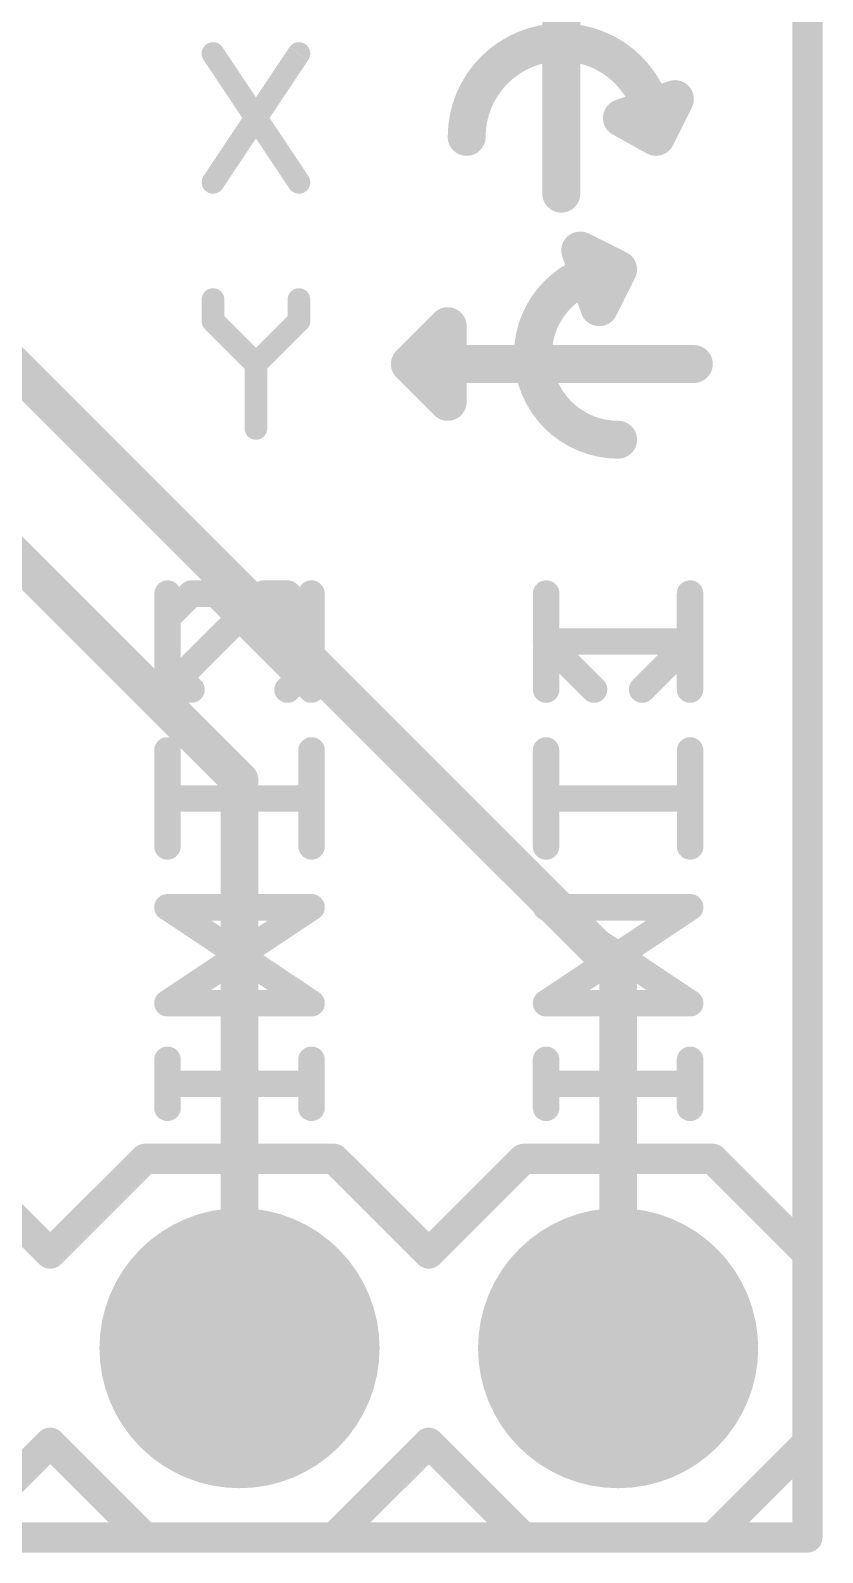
# Model space of a CAD drawing. Extents: x -4.1 to 20.4, y -10.7 to 16.6.
# Drawn here: x 15.11 to 20.42, y -0.1 to 10.11 of the extents above; entities that cross this region are included whole.
import ezdxf

# ---------------------------------------------------------------- set-up
doc = ezdxf.new("R2010")
doc.units = 0
for name, color, linetype in [('1', 12, 'CONTINUOUS'), ('16', 132, 'CONTINUOUS'), ('17', 110, 'CONTINUOUS'), ('20', 53, 'CONTINUOUS'), ('21', 41, 'CONTINUOUS'), ('22', 40, 'CONTINUOUS'), ('51', 53, 'CONTINUOUS')]:
    doc.layers.add(name, color=color, linetype=linetype)

# ---------------------------------------------------------------- blocks, each defined once
blk = doc.blocks.new('RECT')
blk.add_solid([(-0.5, -0.5), (0.5, -0.5), (-0.5, 0.5), (0.5, 0.5)])
blk = doc.blocks.new('ROUNDP')
at = {"const_width": 0.5}
blk.add_lwpolyline([(0, -0.25, 1), (0, 0.25, 1), (0, -0.25)], format="xyb", dxfattribs=at)

msp = doc.modelspace()

# ---------------------------------------------------------------- linework, layer by layer
at = {"layer": '1'}
for points, const_width in [([(20.32, 0), (20.32, 16.51)], 0.2032), ([(19.05, 3.81), (13.645, 9.215)], 0.254), ([(16.51, 5.08), (13.025, 8.565)], 0.254), ([(16.51, 1.27), (16.51, 5.08)], 0.254), ([(19.05, 1.27), (19.05, 3.81)], 0.254), ([(0, 0), (20.32, 0)], 0.2032)]:
    msp.add_lwpolyline(points, dxfattribs=dict(at, const_width=const_width))
for points, const_width in [([(16.5735, 5.08, 1), (16.4465, 5.08)], 0.127), ([(16.4651, 5.0351, 1), (16.5549, 5.1249)], 0.127), ([(19.1135, 3.81, 1), (18.9865, 3.81)], 0.127), ([(19.0051, 3.7651, 1), (19.0949, 3.8549)], 0.127), ([(16.4465, 1.27, 1), (16.5735, 1.27)], 0.127), ([(18.9865, 1.27, 1), (19.1135, 1.27)], 0.127), ([(20.2692, 0, 1), (20.3708, 0)], 0.1016), ([(20.32, -0.0508, 1), (20.32, 0.0508)], 0.1016)]:
    msp.add_lwpolyline(points, format="xyb", dxfattribs=dict(at, const_width=const_width))
at = {"layer": '16', "const_width": 0.2032}
for points in [[(20.32, 0), (20.32, 16.51)], [(0, 0), (20.32, 0)]]:
    msp.add_lwpolyline(points, dxfattribs=at)
at = {"layer": '16', "const_width": 0.1016}
for points in [[(20.2692, 0, 1), (20.3708, 0)], [(20.32, -0.0508, 1), (20.32, 0.0508)]]:
    msp.add_lwpolyline(points, format="xyb", dxfattribs=at)
at = {"layer": '20', "const_width": 0.2032}
for points in [[(20.32, 16.51), (20.32, 0)], [(20.32, 0), (0, 0)]]:
    msp.add_lwpolyline(points, dxfattribs=at)
at = {"layer": '20', "const_width": 0.1016}
for points in [[(20.2692, 0, 1), (20.3708, 0)], [(20.32, -0.0508, 1), (20.32, 0.0508)]]:
    msp.add_lwpolyline(points, format="xyb", dxfattribs=at)
at = {"layer": '21'}
for points, const_width in [([(18.669, 10.795), (18.669, 9.017)], 0.254), ([(16.3322, 9.9575), (16.9084, 9.0932)], 0.1524), ([(16.9084, 9.9575), (16.3322, 9.0932)], 0.1524), ([(19.0754, 9.525), (19.431, 9.652)], 0.254), ([(19.304, 9.398), (19.431, 9.652)], 0.254), ([(19.304, 9.398), (19.0754, 9.525)], 0.254), ([(19.05, 8.509), (18.796, 8.636)], 0.254), ([(18.796, 8.636), (18.923, 8.255)], 0.254), ([(19.05, 8.509), (18.923, 8.255)], 0.254), ([(16.3322, 8.3065), (16.3322, 8.1625)], 0.1524), ([(16.9084, 8.1625), (16.9084, 8.3065)], 0.1524), ([(16.3322, 8.1625), (16.6203, 7.8744)], 0.1524), ([(16.6203, 7.8744), (16.9084, 8.1625)], 0.1524), ([(17.653, 7.874), (17.907, 8.128)], 0.254), ([(17.907, 8.128), (17.907, 7.62)], 0.254), ([(17.653, 7.874), (19.558, 7.874)], 0.254), ([(17.653, 7.874), (17.907, 7.62)], 0.254), ([(16.6203, 7.8744), (16.6203, 7.4422)], 0.1524), ([(16.1876, 6.3335), (16.0266, 6.1725)], 0.1778), ([(16.3486, 6.3335), (16.1876, 6.3335)], 0.1778), ([(16.9926, 5.6895), (16.3486, 6.3335)], 0.1778), ([(16.9926, 6.3335), (16.9926, 5.6895)], 0.1778), ([(19.5326, 5.6895), (19.5326, 6.3335)], 0.1778), ([(16.0266, 6.1725), (16.0266, 5.8505)], 0.1778), ([(18.8886, 5.6895), (18.5666, 6.0115)], 0.1778), ([(18.5666, 6.0115), (19.5326, 6.0115)], 0.1778), ([(16.0266, 5.8505), (16.1876, 5.6895)], 0.1778), ([(16.0266, 4.637), (16.0266, 5.281)], 0.1778), ([(18.5666, 4.637), (18.5666, 5.281)], 0.1778), ([(16.9926, 4.959), (16.0266, 4.959)], 0.1778), ([(19.5326, 4.959), (18.5666, 4.959)], 0.1778), ([(16.0266, 3.5845), (16.9926, 4.2286)], 0.1778), ([(16.9926, 4.2286), (16.0266, 4.2286)], 0.1778), ([(18.5666, 3.5845), (19.5326, 4.2286)], 0.1778), ([(19.5326, 4.2286), (18.5666, 4.2286)], 0.1778), ([(16.9926, 3.5845), (16.0266, 3.5845)], 0.1778), ([(19.5326, 3.5845), (18.5666, 3.5845)], 0.1778), ([(16.0266, 2.8829), (16.0266, 3.2049)], 0.1778), ([(16.9926, 2.8829), (16.9926, 3.2049)], 0.1778), ([(18.5666, 2.8829), (18.5666, 3.2049)], 0.1778), ([(19.5326, 2.8829), (19.5326, 3.2049)], 0.1778), ([(16.9926, 3.0439), (16.0266, 3.0439)], 0.1778), ([(19.5326, 3.0439), (18.5666, 3.0439)], 0.1778), ([(14.605, 2.54), (15.24, 1.905)], 0.2032), ([(15.875, 2.54), (15.24, 1.905)], 0.2032), ([(15.875, 2.54), (17.145, 2.54)], 0.2032), ([(17.145, 2.54), (17.78, 1.905)], 0.2032), ([(18.415, 2.54), (17.78, 1.905)], 0.2032), ([(18.415, 2.54), (19.685, 2.54)], 0.2032), ([(19.685, 2.54), (20.32, 1.905)], 0.2032), ([(20.32, 1.905), (20.32, 0.635)], 0.2032), ([(15.24, 0.635), (14.605, 0)], 0.2032), ([(15.24, 0.635), (15.875, 0)], 0.2032), ([(17.78, 0.635), (17.145, 0)], 0.2032), ([(17.78, 0.635), (18.415, 0)], 0.2032), ([(20.32, 0.635), (19.685, 0)], 0.2032), ([(17.145, 0), (15.875, 0)], 0.2032), ([(19.685, 0), (18.415, 0)], 0.2032)]:
    msp.add_lwpolyline(points, dxfattribs=dict(at, const_width=const_width))
for points, const_width in [([(19.304, 9.398, 1), (18.034, 9.398)], 0.254), ([(16.3639, 9.9787, 1), (16.3005, 9.9364)], 0.0762), ([(16.9401, 9.9364, 1), (16.8767, 9.9787)], 0.0762), ([(19.4878, 9.6236, 1), (19.3742, 9.6804)], 0.127), ([(19.4524, 9.5922, 1), (19.4096, 9.7118)], 0.127), ([(19.1062, 9.5805, 1), (19.0446, 9.4695)], 0.127), ([(19.054, 9.5848, 1), (19.0968, 9.4652)], 0.127), ([(19.2732, 9.3425, 1), (19.3348, 9.4535)], 0.127), ([(17.9705, 9.398, 1), (18.0975, 9.398)], 0.127), ([(19.2472, 9.4264, 1), (19.3608, 9.3696)], 0.127), ([(19.2405, 9.398, 1), (19.3675, 9.398)], 0.127), ([(16.3005, 9.1143, 1), (16.3639, 9.0721)], 0.0762), ([(16.8767, 9.0721, 1), (16.9401, 9.1143)], 0.0762), ([(18.6055, 9.017, 1), (18.7325, 9.017)], 0.127), ([(18.8244, 8.6928, 1), (18.7676, 8.5792)], 0.127), ([(18.8562, 8.6561, 1), (18.7358, 8.6159)], 0.127), ([(19.05, 8.509, 1), (19.05, 7.366)], 0.254), ([(19.1068, 8.4806, 1), (18.9932, 8.5374)], 0.127), ([(19.0216, 8.4522, 1), (19.0784, 8.5658)], 0.127), ([(19.05, 8.4455, 1), (19.05, 8.5725)], 0.127), ([(16.3703, 8.3065, 1), (16.2941, 8.3065)], 0.0762), ([(16.9465, 8.3065, 1), (16.8703, 8.3065)], 0.0762), ([(18.8662, 8.2834, 1), (18.9798, 8.2266)], 0.127), ([(18.8628, 8.2349, 1), (18.9832, 8.2751)], 0.127), ([(16.3591, 8.1894, 1), (16.3053, 8.1355)], 0.0762), ([(16.2941, 8.1625, 1), (16.3703, 8.1625)], 0.0762), ([(16.8703, 8.1625, 1), (16.9465, 8.1625)], 0.0762), ([(16.9354, 8.1355, 1), (16.8815, 8.1894)], 0.0762), ([(17.9705, 8.128, 1), (17.8435, 8.128)], 0.127), ([(17.9519, 8.0831, 1), (17.8621, 8.1729)], 0.127), ([(17.653, 7.9375, 1), (17.653, 7.8105)], 0.127), ([(17.6979, 7.9189, 1), (17.6081, 7.8291)], 0.127), ([(17.6081, 7.9189, 1), (17.6979, 7.8291)], 0.127), ([(19.558, 7.8105, 1), (19.558, 7.9375)], 0.127), ([(16.6584, 7.8744, 1), (16.5822, 7.8744)], 0.0762), ([(16.5934, 7.9013, 1), (16.6473, 7.8474)], 0.0762), ([(16.5934, 7.8474, 1), (16.6473, 7.9013)], 0.0762), ([(17.8435, 7.62, 1), (17.9705, 7.62)], 0.127), ([(17.8621, 7.5751, 1), (17.9519, 7.6649)], 0.127), ([(16.5822, 7.4422, 1), (16.6584, 7.4422)], 0.0762), ([(19.05, 7.3025, 1), (19.05, 7.4295)], 0.127), ([(16.1876, 6.3779, 1), (16.1876, 6.289)], 0.0889), ([(16.219, 6.302, 1), (16.1562, 6.3649)], 0.0889), ([(16.38, 6.3649, 1), (16.3172, 6.302)], 0.0889), ([(16.3486, 6.289, 1), (16.3486, 6.3779)], 0.0889), ([(17.0371, 6.3335, 1), (16.9481, 6.3335)], 0.0889), ([(19.5771, 6.3335, 1), (19.4882, 6.3335)], 0.0889), ([(16.071, 6.1725, 1), (15.9821, 6.1725)], 0.0889), ([(15.9951, 6.2039, 1), (16.058, 6.141)], 0.0889), ([(18.598, 6.0429, 1), (18.5351, 5.98)], 0.0889), ([(18.5666, 6.0559, 1), (18.5666, 5.967)], 0.0889), ([(19.5326, 5.967, 1), (19.5326, 6.0559)], 0.0889), ([(16.058, 5.8819, 1), (15.9951, 5.819)], 0.0889), ([(15.9821, 5.8505, 1), (16.071, 5.8505)], 0.0889), ([(16.1562, 5.658, 1), (16.219, 5.7209)], 0.0889), ([(16.9481, 5.6895, 1), (17.0371, 5.6895)], 0.0889), ([(16.9612, 5.658, 1), (17.024, 5.7209)], 0.0889), ([(18.8572, 5.658, 1), (18.92, 5.7209)], 0.0889), ([(19.4882, 5.6895, 1), (19.5771, 5.6895)], 0.0889), ([(16.071, 5.281, 1), (15.9821, 5.281)], 0.0889), ([(18.611, 5.281, 1), (18.5221, 5.281)], 0.0889), ([(16.0266, 5.0035, 1), (16.0266, 4.9146)], 0.0889), ([(16.9926, 4.9146, 1), (16.9926, 5.0035)], 0.0889), ([(18.5666, 5.0035, 1), (18.5666, 4.9146)], 0.0889), ([(19.5326, 4.9146, 1), (19.5326, 5.0035)], 0.0889), ([(15.9821, 4.637, 1), (16.071, 4.637)], 0.0889), ([(18.5221, 4.637, 1), (18.611, 4.637)], 0.0889), ([(16.0266, 4.273, 1), (16.0266, 4.1841)], 0.0889), ([(17.0173, 4.1916, 1), (16.9679, 4.2655)], 0.0889), ([(16.9926, 4.1841, 1), (16.9926, 4.273)], 0.0889), ([(18.5666, 4.273, 1), (18.5666, 4.1841)], 0.0889), ([(19.5573, 4.1916, 1), (19.5079, 4.2655)], 0.0889), ([(19.5326, 4.1841, 1), (19.5326, 4.273)], 0.0889), ([(16.0266, 3.629, 1), (16.0266, 3.5401)], 0.0889), ([(16.0019, 3.6215, 1), (16.0512, 3.5476)], 0.0889), ([(16.9926, 3.5401, 1), (16.9926, 3.629)], 0.0889), ([(18.5666, 3.629, 1), (18.5666, 3.5401)], 0.0889), ([(18.5419, 3.6215, 1), (18.5912, 3.5476)], 0.0889), ([(19.5326, 3.5401, 1), (19.5326, 3.629)], 0.0889), ([(16.071, 3.2049, 1), (15.9821, 3.2049)], 0.0889), ([(17.0371, 3.2049, 1), (16.9481, 3.2049)], 0.0889), ([(18.611, 3.2049, 1), (18.5221, 3.2049)], 0.0889), ([(19.5771, 3.2049, 1), (19.4882, 3.2049)], 0.0889), ([(16.0266, 3.0884, 1), (16.0266, 2.9995)], 0.0889), ([(16.9926, 2.9995, 1), (16.9926, 3.0884)], 0.0889), ([(18.5666, 3.0884, 1), (18.5666, 2.9995)], 0.0889), ([(19.5326, 2.9995, 1), (19.5326, 3.0884)], 0.0889), ([(15.9821, 2.8829, 1), (16.071, 2.8829)], 0.0889), ([(16.9481, 2.8829, 1), (17.0371, 2.8829)], 0.0889), ([(18.5221, 2.8829, 1), (18.611, 2.8829)], 0.0889), ([(19.4882, 2.8829, 1), (19.5771, 2.8829)], 0.0889), ([(15.875, 2.5908, 1), (15.875, 2.4892)], 0.1016), ([(15.9109, 2.5041, 1), (15.8391, 2.5759)], 0.1016), ([(17.1809, 2.5759, 1), (17.1091, 2.5041)], 0.1016), ([(17.145, 2.4892, 1), (17.145, 2.5908)], 0.1016), ([(18.415, 2.5908, 1), (18.415, 2.4892)], 0.1016), ([(18.4509, 2.5041, 1), (18.3791, 2.5759)], 0.1016), ([(19.7209, 2.5759, 1), (19.6491, 2.5041)], 0.1016), ([(19.685, 2.4892, 1), (19.685, 2.5908)], 0.1016), ([(15.2041, 1.9409, 1), (15.2759, 1.8691)], 0.1016), ([(15.2041, 1.8691, 1), (15.2759, 1.9409)], 0.1016), ([(17.7441, 1.9409, 1), (17.8159, 1.8691)], 0.1016), ([(17.7441, 1.8691, 1), (17.8159, 1.9409)], 0.1016), ([(20.3708, 1.905, 1), (20.2692, 1.905)], 0.1016), ([(20.2841, 1.8691, 1), (20.3559, 1.9409)], 0.1016), ([(15.2759, 0.6709, 1), (15.2041, 0.5991)], 0.1016), ([(15.2759, 0.5991, 1), (15.2041, 0.6709)], 0.1016), ([(17.8159, 0.6709, 1), (17.7441, 0.5991)], 0.1016), ([(17.8159, 0.5991, 1), (17.7441, 0.6709)], 0.1016), ([(20.3559, 0.5991, 1), (20.2841, 0.6709)], 0.1016), ([(20.2692, 0.635, 1), (20.3708, 0.635)], 0.1016), ([(15.875, 0.0508, 1), (15.875, -0.0508)], 0.1016), ([(15.8391, -0.0359, 1), (15.9109, 0.0359)], 0.1016), ([(17.1091, 0.0359, 1), (17.1809, -0.0359)], 0.1016), ([(17.145, -0.0508, 1), (17.145, 0.0508)], 0.1016), ([(18.415, 0.0508, 1), (18.415, -0.0508)], 0.1016), ([(18.3791, -0.0359, 1), (18.4509, 0.0359)], 0.1016), ([(19.6491, 0.0359, 1), (19.7209, -0.0359)], 0.1016), ([(19.685, -0.0508, 1), (19.685, 0.0508)], 0.1016)]:
    msp.add_lwpolyline(points, format="xyb", dxfattribs=dict(at, const_width=const_width))
at = {"layer": '22', "const_width": 0.1778}
for points in [[(16.0274, 6.3335), (16.0274, 5.6895)], [(16.0274, 5.6895), (16.6714, 6.3335)], [(16.6714, 6.3335), (16.8324, 6.3335)], [(16.8324, 6.3335), (16.9934, 6.1725)], [(18.5674, 5.6895), (18.5674, 6.3335)], [(16.9934, 6.1725), (16.9934, 5.8505)], [(19.5334, 6.0115), (18.5674, 6.0115)], [(19.2114, 5.6895), (19.5334, 6.0115)], [(16.9934, 5.8505), (16.8324, 5.6895)], [(16.9934, 4.637), (16.9934, 5.281)], [(19.5334, 4.637), (19.5334, 5.281)], [(16.0274, 4.959), (16.9934, 4.959)], [(18.5674, 4.959), (19.5334, 4.959)], [(16.9934, 3.5845), (16.0274, 4.2286)], [(16.0274, 4.2286), (16.9934, 4.2286)], [(19.5334, 3.5845), (18.5674, 4.2286)], [(18.5674, 4.2286), (19.5334, 4.2286)], [(16.0274, 3.5845), (16.9934, 3.5845)], [(18.5674, 3.5845), (19.5334, 3.5845)], [(16.0274, 2.8829), (16.0274, 3.2049)], [(16.9934, 2.8829), (16.9934, 3.2049)], [(18.5674, 2.8829), (18.5674, 3.2049)], [(19.5334, 2.8829), (19.5334, 3.2049)], [(16.0274, 3.0439), (16.9934, 3.0439)], [(18.5674, 3.0439), (19.5334, 3.0439)]]:
    msp.add_lwpolyline(points, dxfattribs=at)
at = {"layer": '22', "const_width": 0.0889}
for points in [[(16.0719, 6.3335, 1), (15.983, 6.3335)], [(16.6714, 6.3779, 1), (16.6714, 6.289)], [(16.7028, 6.302, 1), (16.64, 6.3649)], [(16.8638, 6.3649, 1), (16.801, 6.302)], [(16.8324, 6.289, 1), (16.8324, 6.3779)], [(18.6119, 6.3335, 1), (18.5229, 6.3335)], [(17.0379, 6.1725, 1), (16.949, 6.1725)], [(16.962, 6.141, 1), (17.0249, 6.2039)], [(18.5674, 6.0559, 1), (18.5674, 5.967)], [(19.5649, 5.98, 1), (19.502, 6.0429)], [(19.5334, 5.967, 1), (19.5334, 6.0559)], [(17.0249, 5.819, 1), (16.962, 5.8819)], [(16.949, 5.8505, 1), (17.0379, 5.8505)], [(15.996, 5.7209, 1), (16.0588, 5.658)], [(15.983, 5.6895, 1), (16.0719, 5.6895)], [(16.801, 5.7209, 1), (16.8638, 5.658)], [(18.5229, 5.6895, 1), (18.6119, 5.6895)], [(19.18, 5.7209, 1), (19.2428, 5.658)], [(17.0379, 5.281, 1), (16.949, 5.281)], [(19.5779, 5.281, 1), (19.489, 5.281)], [(16.0274, 5.0035, 1), (16.0274, 4.9146)], [(16.9934, 4.9146, 1), (16.9934, 5.0035)], [(18.5674, 5.0035, 1), (18.5674, 4.9146)], [(19.5334, 4.9146, 1), (19.5334, 5.0035)], [(16.949, 4.637, 1), (17.0379, 4.637)], [(19.489, 4.637, 1), (19.5779, 4.637)], [(16.0274, 4.273, 1), (16.0274, 4.1841)], [(16.0521, 4.2655, 1), (16.0027, 4.1916)], [(16.9934, 4.1841, 1), (16.9934, 4.273)], [(18.5674, 4.273, 1), (18.5674, 4.1841)], [(18.5921, 4.2655, 1), (18.5427, 4.1916)], [(19.5334, 4.1841, 1), (19.5334, 4.273)], [(16.0274, 3.629, 1), (16.0274, 3.5401)], [(16.9688, 3.5476, 1), (17.0181, 3.6215)], [(16.9934, 3.5401, 1), (16.9934, 3.629)], [(18.5674, 3.629, 1), (18.5674, 3.5401)], [(19.5088, 3.5476, 1), (19.5581, 3.6215)], [(19.5334, 3.5401, 1), (19.5334, 3.629)], [(16.0719, 3.2049, 1), (15.983, 3.2049)], [(17.0379, 3.2049, 1), (16.949, 3.2049)], [(18.6119, 3.2049, 1), (18.5229, 3.2049)], [(19.5779, 3.2049, 1), (19.489, 3.2049)], [(16.0274, 3.0884, 1), (16.0274, 2.9995)], [(16.9934, 2.9995, 1), (16.9934, 3.0884)], [(18.5674, 3.0884, 1), (18.5674, 2.9995)], [(19.5334, 2.9995, 1), (19.5334, 3.0884)], [(15.983, 2.8829, 1), (16.0719, 2.8829)], [(16.949, 2.8829, 1), (17.0379, 2.8829)], [(18.5229, 2.8829, 1), (18.6119, 2.8829)], [(19.489, 2.8829, 1), (19.5779, 2.8829)]]:
    msp.add_lwpolyline(points, format="xyb", dxfattribs=at)

# ---------------------------------------------------------------- block references
at = {"layer": '17', "xscale": 1.8796, "yscale": 1.8796, "rotation": 90}
for p in [(16.51, 1.27), (16.51, 1.27), (19.05, 1.27), (19.05, 1.27)]:
    msp.add_blockref('ROUNDP', p, dxfattribs=at)
at = {"layer": '51', "xscale": 0.508, "yscale": 0.508}
for p in [(16.51, 1.27), (19.05, 1.27)]:
    msp.add_blockref('RECT', p, dxfattribs=at)

doc.saveas('drawing.dxf')
